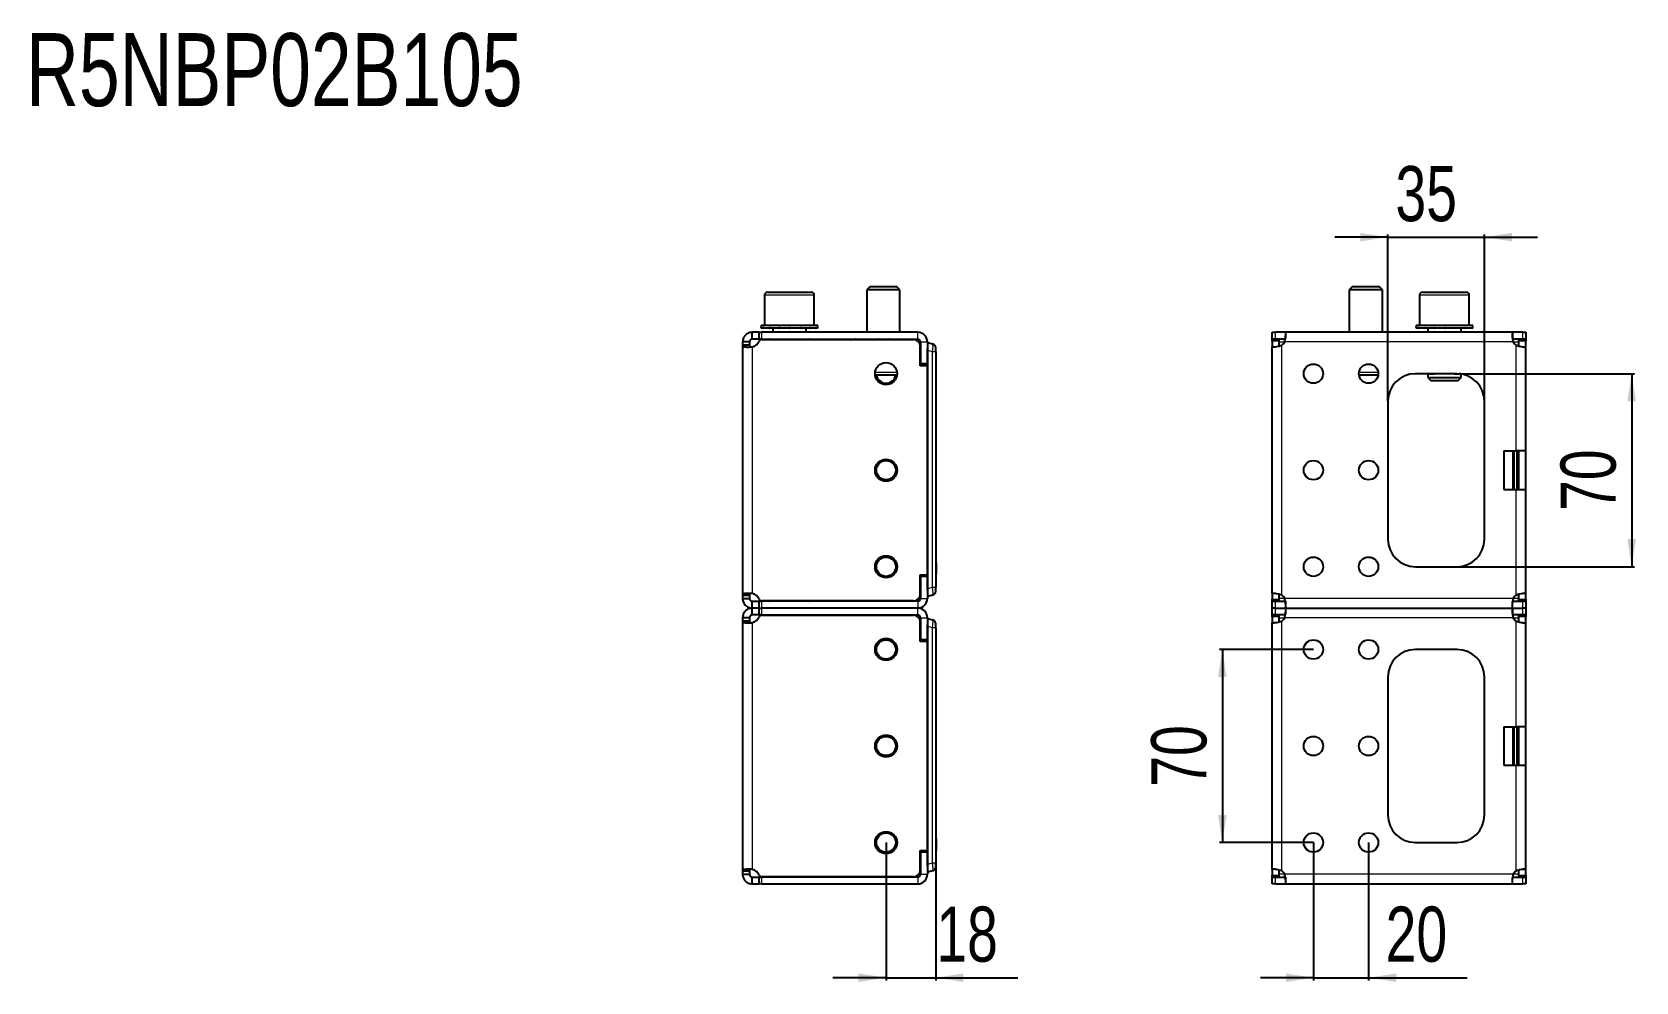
# Model space of a CAD drawing. Header units: millimetres. Extents: x 0 to 2772, y -308 to 598.
# Drawn here: x 1323 to 1904, y 254 to 598 of the extents above; entities that cross this region are included whole.
import ezdxf

# ---------------------------------------------------------------- set-up
doc = ezdxf.new("R2010")
doc.units = ezdxf.units.MM
doc.layers.add('FORMAT', color=7, linetype='Continuous')
doc.styles.add('SLDTEXTSTYLE0', font='TXT', dxfattribs={"width": 0.75})
doc.dimstyles.new('SLDDIMSTYLE0', dxfattribs={"dimtxt": 20, "dimasz": 10, "dimexe": 0, "dimexo": 0.0625, "dimgap": 5, "dimtad": 2, "dimdec": 1, "dimrnd": 1e-09, "dimzin": 12, "dimdsep": 46, "dimtxsty": 'SLDTEXTSTYLE0', "dimsah": 1, "dimcen": 0.09, "dimadec": 0, "dimazin": 3, "dimtfac": 1, "dimtofl": 0, "dimtmove": 0, "dimatfit": 3, "dimfxl": 0, "dimfrac": 2, "dimtolj": 1, "dimtzin": 12, "dimarcsym": 0})
doc.dimstyles.new('SLDDIMSTYLE1', dxfattribs={"dimtxt": 20, "dimasz": 10, "dimexe": 0, "dimexo": 0.0625, "dimgap": 5, "dimtad": 2, "dimdec": 1, "dimrnd": 1e-09, "dimzin": 12, "dimdsep": 46, "dimtxsty": 'SLDTEXTSTYLE0', "dimsah": 1, "dimcen": 0.09, "dimadec": 0, "dimazin": 3, "dimtfac": 1, "dimtmove": 0, "dimatfit": 0, "dimfxl": 0, "dimfrac": 2, "dimtolj": 1, "dimtzin": 12, "dimarcsym": 0})

# ---------------------------------------------------------------- blocks, each defined once
blk = doc.blocks.new('_D_4')
at = {"layer": 'FORMAT'}
for p, q in [((1632.04, 304.38), (1632.04, 254.38)), ((1650.04, 299.63), (1650.04, 254.38)), ((1632.04, 255.38), (1612.81, 255.38)), ((1632.04, 255.38), (1650.04, 255.38)), ((1650.04, 255.38), (1679.82, 255.38))]:
    blk.add_line(p, q, dxfattribs=at)
for points in [[(1632.04, 255.38), (1622.04, 256.92), (1622.04, 253.85)], [(1650.04, 255.38), (1660.04, 253.85), (1660.04, 256.92)]]:
    blk.add_solid(points, dxfattribs=at)
at = {"layer": 'FORMAT', "insert": (1650.27, 281.17), "char_height": 20, "attachment_point": 1, "style": 'SLDTEXTSTYLE0'}
blk.add_mtext('18', dxfattribs=at)
blk = doc.blocks.new('_D_7')
at = {"layer": 'FORMAT'}
for p, q in [((1838.96, 474.39), (1903.3, 474.39)), ((1902.3, 474.39), (1902.3, 404.39)), ((1838.96, 404.39), (1903.3, 404.39))]:
    blk.add_line(p, q, dxfattribs=at)
for points in [[(1902.3, 474.39), (1900.77, 464.39), (1903.84, 464.39)], [(1902.3, 404.39), (1903.84, 414.39), (1900.77, 414.39)]]:
    blk.add_solid(points, dxfattribs=at)
at = {"layer": 'FORMAT', "insert": (1876.52, 424.61), "char_height": 20, "attachment_point": 1, "rotation": 90, "style": 'SLDTEXTSTYLE0'}
blk.add_mtext('70', dxfattribs=at)
blk = doc.blocks.new('_D_8')
at = {"layer": 'FORMAT'}
for p, q in [((1813.95, 523.89), (1794.72, 523.89)), ((1813.95, 464.4), (1813.95, 524.89)), ((1813.95, 523.89), (1848.95, 523.89)), ((1848.95, 464.4), (1848.95, 524.89)), ((1848.95, 523.89), (1868.18, 523.89))]:
    blk.add_line(p, q, dxfattribs=at)
for points in [[(1813.95, 523.89), (1803.95, 525.43), (1803.95, 522.35)], [(1848.95, 523.89), (1858.95, 522.35), (1858.95, 525.43)]]:
    blk.add_solid(points, dxfattribs=at)
at = {"layer": 'FORMAT', "insert": (1816.67, 549.67), "char_height": 20, "attachment_point": 1, "style": 'SLDTEXTSTYLE0'}
blk.add_mtext('35', dxfattribs=at)
blk = doc.blocks.new('_D_9')
at = {"layer": 'FORMAT'}
for p, q in [((1786.95, 304.38), (1786.95, 254.38)), ((1806.95, 304.38), (1806.95, 254.38)), ((1786.95, 255.38), (1767.72, 255.38)), ((1786.95, 255.38), (1806.95, 255.38)), ((1806.95, 255.38), (1842.67, 255.38))]:
    blk.add_line(p, q, dxfattribs=at)
for points in [[(1786.95, 255.38), (1776.95, 256.92), (1776.95, 253.85)], [(1806.95, 255.38), (1816.95, 253.85), (1816.95, 256.92)]]:
    blk.add_solid(points, dxfattribs=at)
at = {"layer": 'FORMAT', "insert": (1813.11, 281.17), "char_height": 20, "attachment_point": 1, "style": 'SLDTEXTSTYLE0'}
blk.add_mtext('20', dxfattribs=at)
blk = doc.blocks.new('_D_10')
at = {"layer": 'FORMAT'}
for p, q in [((1786.94, 374.39), (1752.94, 374.39)), ((1753.94, 374.39), (1753.94, 304.39)), ((1786.94, 304.39), (1752.94, 304.39))]:
    blk.add_line(p, q, dxfattribs=at)
for points in [[(1753.94, 374.39), (1752.4, 364.39), (1755.48, 364.39)], [(1753.94, 304.39), (1755.48, 314.39), (1752.4, 314.39)]]:
    blk.add_solid(points, dxfattribs=at)
at = {"layer": 'FORMAT', "insert": (1728.16, 324.61), "char_height": 20, "attachment_point": 1, "rotation": 90, "style": 'SLDTEXTSTYLE0'}
blk.add_mtext('70', dxfattribs=at)

msp = doc.modelspace()

# ---------------------------------------------------------------- linework, layer by layer
at = {"color": 7, "linetype": 'Continuous', "lineweight": 25}
for p, q in [((1626.12, 505.89), (1625.04, 504.82)), ((1635.97, 505.89), (1626.12, 505.89)), ((1637.04, 504.82), (1635.97, 505.89)), ((1801.02, 505.89), (1799.95, 504.82)), ((1810.87, 505.89), (1801.02, 505.89)), ((1811.95, 504.82), (1810.87, 505.89)), ((1588.04, 502.89), (1588.04, 491.89)), ((1589.04, 503.89), (1605.04, 503.89)), ((1606.04, 491.89), (1606.04, 502.89)), ((1625.04, 504.82), (1625.04, 489.39)), ((1637.04, 504.82), (1625.04, 504.82)), ((1637.04, 489.39), (1637.04, 504.82)), ((1799.95, 504.82), (1799.95, 489.39)), ((1811.95, 504.82), (1799.95, 504.82)), ((1811.95, 489.39), (1811.95, 504.82)), ((1825.45, 502.89), (1825.45, 491.89)), ((1826.45, 503.89), (1834.26, 503.89)), ((1834.26, 503.89), (1842.45, 503.89)), ((1843.45, 491.89), (1843.45, 502.89)), ((1583.54, 486.89), (1583.54, 489.39)), ((1585.94, 489.39), (1583.54, 489.39)), ((1585.94, 489.39), (1585.94, 486.89)), ((1585.94, 489.39), (1586.94, 489.39)), ((1586.79, 491.89), (1586.79, 490.89)), ((1586.79, 491.89), (1586.8, 491.89)), ((1586.79, 490.89), (1586.8, 490.89)), ((1586.8, 491.89), (1586.8, 491.64)), ((1587.59, 491.89), (1586.8, 491.89)), ((1586.8, 490.89), (1586.8, 491.14)), ((1587.59, 490.89), (1586.8, 490.89)), ((1643.54, 489.39), (1586.94, 489.39)), ((1587.59, 491.89), (1587.69, 491.89)), ((1587.59, 490.89), (1587.69, 490.89)), ((1587.69, 491.89), (1587.69, 491.64)), ((1589.83, 491.89), (1587.69, 491.89)), ((1587.69, 490.89), (1587.69, 491.14)), ((1589.83, 490.89), (1587.69, 490.89)), ((1589.83, 491.89), (1590.01, 491.89)), ((1589.83, 490.89), (1590.01, 490.89)), ((1590.01, 491.89), (1590.01, 491.64)), ((1593.17, 491.89), (1590.01, 491.89)), ((1590.01, 490.89), (1590.01, 491.14)), ((1593.17, 490.89), (1590.01, 490.89)), ((1591.04, 490.89), (1591.04, 489.39)), ((1593.17, 491.89), (1593.4, 491.89)), ((1593.17, 490.89), (1593.4, 490.89)), ((1593.4, 491.89), (1593.4, 491.64)), ((1597.1, 491.89), (1593.4, 491.89)), ((1593.4, 490.89), (1593.4, 491.14)), ((1597.1, 490.89), (1593.4, 490.89)), ((1597.1, 491.89), (1597.18, 491.89)), ((1597.1, 490.89), (1597.27, 490.89)), ((1597.27, 490.89), (1597.35, 490.89)), ((1597.31, 491.89), (1597.35, 491.89)), ((1597.35, 491.89), (1597.35, 491.64)), ((1601.01, 491.89), (1597.35, 491.89)), ((1597.35, 490.89), (1597.35, 491.14)), ((1601.01, 490.89), (1597.35, 490.89)), ((1601.01, 491.89), (1601.24, 491.89)), ((1601.01, 490.89), (1601.24, 490.89)), ((1601.24, 491.89), (1601.24, 491.64)), ((1604.33, 491.89), (1601.24, 491.89)), ((1601.24, 490.89), (1601.24, 491.14)), ((1604.33, 490.89), (1601.24, 490.89)), ((1603.04, 489.39), (1603.04, 490.89)), ((1604.33, 491.89), (1604.5, 491.89)), ((1604.33, 490.89), (1604.5, 490.89)), ((1604.5, 491.89), (1604.5, 491.64)), ((1606.53, 491.89), (1604.5, 491.89)), ((1604.5, 490.89), (1604.5, 491.14)), ((1606.53, 490.89), (1604.5, 490.89)), ((1606.53, 491.89), (1606.63, 491.89)), ((1606.53, 490.89), (1606.63, 490.89)), ((1606.63, 491.89), (1606.63, 491.64)), ((1607.29, 491.89), (1606.63, 491.89)), ((1606.63, 490.89), (1606.63, 491.14)), ((1607.29, 490.89), (1606.63, 490.89)), ((1607.29, 490.89), (1607.29, 491.89)), ((1771.95, 486.89), (1771.95, 489.39)), ((1771.95, 489.39), (1773.06, 489.39)), ((1776.78, 489.39), (1773.06, 489.39)), ((1859.12, 489.39), (1776.78, 489.39)), ((1776.78, 489.39), (1776.78, 487.18)), ((1824.2, 491.89), (1824.2, 490.89)), ((1824.2, 491.89), (1824.21, 491.89)), ((1824.2, 490.89), (1824.21, 490.89)), ((1824.21, 491.89), (1824.21, 491.64)), ((1825.04, 491.89), (1824.21, 491.89)), ((1824.21, 490.89), (1824.21, 491.14)), ((1825.04, 490.89), (1824.21, 490.89)), ((1825.04, 491.89), (1825.14, 491.89)), ((1825.04, 490.89), (1825.14, 490.89)), ((1825.14, 491.89), (1825.14, 491.64)), ((1827.3, 491.89), (1825.14, 491.89)), ((1825.14, 490.89), (1825.14, 491.14)), ((1827.3, 490.89), (1825.14, 490.89)), ((1827.3, 491.89), (1827.49, 491.89)), ((1827.3, 490.89), (1827.49, 490.89)), ((1827.49, 491.89), (1827.49, 491.64)), ((1830.66, 491.89), (1827.49, 491.89)), ((1827.49, 490.89), (1827.49, 491.14)), ((1830.66, 490.89), (1827.49, 490.89)), ((1828.45, 490.89), (1828.45, 489.39)), ((1830.66, 491.89), (1830.89, 491.89)), ((1830.66, 490.89), (1830.89, 490.89)), ((1830.89, 491.89), (1830.89, 491.64)), ((1834.59, 491.89), (1830.89, 491.89)), ((1830.89, 490.89), (1830.89, 491.14)), ((1834.59, 490.89), (1830.89, 490.89)), ((1834.59, 491.89), (1834.67, 491.89)), ((1834.59, 490.89), (1834.75, 490.89)), ((1834.75, 490.89), (1834.84, 490.89)), ((1834.8, 491.89), (1834.84, 491.89)), ((1834.84, 491.89), (1834.84, 491.64)), ((1838.51, 491.89), (1834.84, 491.89)), ((1834.84, 490.89), (1834.84, 491.14)), ((1838.51, 490.89), (1834.84, 490.89)), ((1838.51, 491.89), (1838.73, 491.89)), ((1838.51, 490.89), (1838.73, 490.89)), ((1838.73, 491.89), (1838.73, 491.64)), ((1841.8, 491.89), (1838.73, 491.89)), ((1838.73, 490.89), (1838.73, 491.14)), ((1841.8, 490.89), (1838.73, 490.89)), ((1840.45, 489.39), (1840.45, 490.89)), ((1841.8, 491.89), (1841.97, 491.89)), ((1841.8, 490.89), (1841.97, 490.89)), ((1841.97, 491.89), (1841.97, 491.64)), ((1843.97, 491.89), (1841.97, 491.89)), ((1841.97, 490.89), (1841.97, 491.14)), ((1843.97, 490.89), (1841.97, 490.89)), ((1843.97, 491.89), (1844.06, 491.89)), ((1843.97, 490.89), (1844.06, 490.89)), ((1844.06, 491.89), (1844.06, 491.64)), ((1844.7, 491.89), (1844.06, 491.89)), ((1844.06, 490.89), (1844.06, 491.14)), ((1844.7, 490.89), (1844.06, 490.89)), ((1844.7, 490.89), (1844.7, 491.89)), ((1859.12, 489.39), (1859.12, 486.89)), ((1862.84, 489.39), (1859.12, 489.39)), ((1862.84, 489.39), (1863.95, 489.39)), ((1863.95, 489.39), (1863.95, 486.89)), ((1582.54, 485.89), (1580.04, 485.89)), ((1580.04, 485.89), (1580.04, 484.67)), ((1580.04, 484.67), (1580.04, 394.11)), ((1582.54, 484.67), (1580.04, 484.67)), ((1582.54, 485.89), (1582.54, 484.67)), ((1585.95, 486.89), (1583.54, 486.89)), ((1586.94, 486.89), (1585.94, 486.89)), ((1586.94, 486.89), (1643.54, 486.89)), ((1586.97, 486.79), (1641.94, 486.79)), ((1620.79, 486.89), (1620.79, 486.79)), ((1621.09, 486.89), (1621.09, 486.79)), ((1622.77, 486.89), (1622.77, 486.79)), ((1625.72, 486.89), (1625.72, 486.79)), ((1629.48, 486.89), (1629.48, 486.79)), ((1633.47, 486.89), (1633.47, 486.79)), ((1637.1, 486.89), (1637.1, 486.79)), ((1639.8, 486.89), (1639.8, 486.79)), ((1641.17, 486.89), (1641.17, 486.79)), ((1641.29, 486.79), (1641.29, 486.89)), ((1644.44, 477.29), (1644.44, 484.29)), ((1644.54, 485.89), (1644.54, 477.94)), ((1647.04, 485.89), (1647.04, 477.94)), ((1647.04, 485.64), (1647.24, 485.64)), ((1647.04, 395.92), (1647.04, 483.37)), ((1647.24, 485.64), (1648.93, 485.19)), ((1647.24, 396.54), (1647.24, 482.74)), ((1650.04, 482.29), (1650.04, 483.74)), ((1773.06, 486.89), (1771.95, 486.89)), ((1771.95, 486.89), (1771.95, 486.79)), ((1771.95, 486.79), (1774.45, 486.79)), ((1771.95, 486.18), (1771.95, 486.79)), ((1771.95, 486.18), (1771.95, 484.12)), ((1771.95, 394.67), (1771.95, 484.12)), ((1771.95, 484.12), (1773.04, 484.12)), ((1776.78, 486.89), (1773.06, 486.89)), ((1774.45, 486.79), (1774.45, 486.18)), ((1774.45, 486.18), (1774.45, 484.36)), ((1862.84, 486.89), (1859.12, 486.89)), ((1861.45, 486.79), (1863.95, 486.79)), ((1861.45, 486.18), (1861.45, 486.79)), ((1861.45, 484.34), (1861.45, 486.18)), ((1863.95, 486.89), (1862.84, 486.89)), ((1863.95, 486.79), (1863.95, 486.89)), ((1863.95, 486.79), (1863.95, 486.18)), ((1863.95, 484.12), (1863.95, 486.18)), ((1863.95, 446.39), (1863.95, 484.12)), ((1644.44, 478.87), (1644.54, 478.66)), ((1647.04, 477.29), (1644.44, 477.29)), ((1647.04, 477.94), (1644.54, 477.94)), ((1647.04, 477.29), (1647.04, 401.49)), ((1650.04, 482.29), (1650.04, 407.84)), ((1636.01, 473.89), (1628.08, 473.89)), ((1810.41, 473.89), (1803.48, 473.89)), ((1838.95, 474.39), (1823.95, 474.39)), ((1825.62, 474.29), (1825.6, 474.29)), ((1825.62, 474.29), (1825.62, 474.29)), ((1825.72, 474.29), (1825.62, 474.29)), ((1825.72, 474.39), (1825.72, 474.29)), ((1828.97, 474.29), (1825.72, 474.29)), ((1828.45, 474.29), (1828.45, 472.97)), ((1828.45, 472.97), (1829.52, 471.89)), ((1828.45, 472.97), (1834.31, 472.97)), ((1828.97, 474.29), (1830.87, 474.29)), ((1829.52, 471.89), (1834.33, 471.89)), ((1831.43, 474.29), (1830.87, 474.29)), ((1837.47, 474.29), (1831.43, 474.29)), ((1834.31, 472.97), (1840.45, 472.97)), ((1834.33, 471.89), (1839.37, 471.89)), ((1838.02, 474.29), (1837.47, 474.29)), ((1838.02, 474.29), (1839.92, 474.29)), ((1839.37, 471.89), (1840.45, 472.97)), ((1840.36, 474.29), (1839.92, 474.29)), ((1840.45, 472.97), (1840.45, 474.28)), ((1813.95, 464.39), (1813.95, 414.39)), ((1848.95, 414.39), (1848.95, 464.39)), ((1855.95, 446.39), (1860.45, 446.39)), ((1855.95, 446.39), (1855.95, 432.39)), ((1863.95, 446.39), (1860.45, 446.39)), ((1861.45, 432.39), (1861.45, 446.39)), ((1863.95, 432.39), (1863.95, 446.39)), ((1855.95, 432.39), (1860.45, 432.39)), ((1860.45, 432.39), (1863.95, 432.39)), ((1863.95, 394.67), (1863.95, 432.39)), ((1650.04, 407.84), (1650.04, 399.64)), ((1644.44, 401.49), (1647.04, 401.49)), ((1644.44, 394.49), (1644.44, 401.49)), ((1650.24, 405.9), (1650.04, 405.9)), ((1650.24, 405.86), (1650.04, 405.86)), ((1650.24, 405.84), (1650.04, 405.84)), ((1650.24, 401.64), (1650.04, 401.64)), ((1650.24, 401.59), (1650.04, 401.59)), ((1650.24, 405.4), (1650.24, 402.08)), ((1823.95, 404.39), (1838.95, 404.39)), ((1644.44, 400.41), (1644.54, 400.63)), ((1644.54, 400.84), (1644.54, 392.89)), ((1647.04, 400.84), (1644.54, 400.84)), ((1647.04, 400.84), (1647.04, 392.89)), ((1650.04, 399.64), (1650.04, 396.99)), ((1650.04, 395.54), (1650.04, 396.99)), ((1580.04, 394.11), (1582.54, 394.11)), ((1580.04, 394.11), (1580.04, 392.89)), ((1580.04, 392.89), (1582.54, 392.89)), ((1582.54, 394.11), (1582.54, 392.89)), ((1583.54, 389.39), (1583.54, 391.89)), ((1583.54, 391.89), (1585.94, 391.89)), ((1585.94, 391.89), (1585.94, 389.39)), ((1585.94, 391.89), (1586.94, 391.89)), ((1643.54, 391.89), (1586.94, 391.89)), ((1641.94, 391.99), (1586.97, 391.99)), ((1647.24, 393.64), (1647.04, 393.64)), ((1648.93, 394.09), (1647.24, 393.64)), ((1771.95, 394.67), (1771.95, 392.6)), ((1771.95, 391.99), (1771.95, 392.6)), ((1774.45, 391.99), (1771.95, 391.99)), ((1771.95, 391.99), (1771.95, 391.89)), ((1771.95, 389.39), (1771.95, 391.89)), ((1771.95, 391.89), (1773.06, 391.89)), ((1773.06, 391.89), (1776.78, 391.89)), ((1774.45, 394.44), (1774.45, 392.6)), ((1774.45, 392.6), (1774.45, 391.99)), ((1776.78, 391.89), (1776.78, 389.39)), ((1859.12, 391.89), (1862.84, 391.89)), ((1859.12, 389.39), (1859.12, 391.61)), ((1861.45, 392.6), (1861.45, 394.42)), ((1861.45, 391.99), (1861.45, 392.6)), ((1863.95, 391.99), (1861.45, 391.99)), ((1862.84, 391.89), (1863.95, 391.89)), ((1863.95, 394.67), (1862.86, 394.67)), ((1863.95, 392.6), (1863.95, 394.67)), ((1863.95, 392.6), (1863.95, 391.99)), ((1863.95, 391.89), (1863.95, 391.99)), ((1863.95, 391.89), (1863.95, 389.39)), ((1582.54, 385.89), (1580.04, 385.89)), ((1580.04, 385.89), (1580.04, 384.67)), ((1580.04, 384.67), (1580.04, 294.11)), ((1582.54, 384.67), (1580.04, 384.67)), ((1582.54, 385.89), (1582.54, 384.67)), ((1583.54, 386.89), (1583.54, 389.39)), ((1585.95, 389.39), (1583.54, 389.39)), ((1585.95, 386.89), (1583.54, 386.89)), ((1585.94, 389.39), (1585.94, 386.89)), ((1585.94, 389.39), (1586.94, 389.39)), ((1586.94, 386.89), (1585.94, 386.89)), ((1643.54, 389.39), (1586.94, 389.39)), ((1586.94, 386.89), (1643.54, 386.89)), ((1586.97, 386.79), (1641.94, 386.79)), ((1644.44, 377.29), (1644.44, 384.29)), ((1644.54, 385.89), (1644.54, 377.94)), ((1647.04, 385.89), (1647.04, 377.94)), ((1647.04, 385.64), (1647.24, 385.64)), ((1647.24, 385.64), (1648.93, 385.19)), ((1650.04, 382.29), (1650.04, 383.74)), ((1773.06, 389.39), (1771.95, 389.39)), ((1771.95, 386.89), (1771.95, 389.39)), ((1773.06, 386.89), (1771.95, 386.89)), ((1771.95, 386.89), (1771.95, 386.79)), ((1771.95, 386.79), (1774.45, 386.79)), ((1771.95, 386.18), (1771.95, 386.79)), ((1771.95, 386.18), (1771.95, 384.12)), ((1771.95, 294.67), (1771.95, 384.12)), ((1771.95, 384.12), (1773.04, 384.12)), ((1773.06, 389.39), (1776.78, 389.39)), ((1776.78, 386.89), (1773.06, 386.89)), ((1774.45, 386.79), (1774.45, 386.18)), ((1774.45, 386.18), (1774.45, 384.36)), ((1776.78, 389.39), (1859.12, 389.39)), ((1776.78, 389.39), (1776.78, 387.18)), ((1859.12, 389.39), (1862.84, 389.39)), ((1859.12, 389.39), (1859.12, 386.89)), ((1862.84, 386.89), (1859.12, 386.89)), ((1861.45, 386.79), (1863.95, 386.79)), ((1861.45, 386.18), (1861.45, 386.79)), ((1861.45, 384.34), (1861.45, 386.18)), ((1863.95, 389.39), (1862.84, 389.39)), ((1863.95, 386.89), (1862.84, 386.89)), ((1863.95, 389.39), (1863.95, 386.89)), ((1863.95, 386.79), (1863.95, 386.89)), ((1863.95, 386.79), (1863.95, 386.18)), ((1863.95, 384.12), (1863.95, 386.18)), ((1863.95, 346.39), (1863.95, 384.12)), ((1644.44, 378.87), (1644.54, 378.66)), ((1647.04, 377.94), (1644.54, 377.94)), ((1647.04, 295.92), (1647.04, 383.37)), ((1647.24, 296.54), (1647.24, 382.74)), ((1650.04, 382.29), (1650.04, 307.84)), ((1647.04, 377.29), (1644.44, 377.29)), ((1647.04, 377.29), (1647.04, 301.49)), ((1838.95, 374.39), (1823.95, 374.39)), ((1813.95, 364.39), (1813.95, 314.39)), ((1848.95, 314.39), (1848.95, 364.39)), ((1855.95, 346.39), (1860.45, 346.39)), ((1855.95, 346.39), (1855.95, 332.39)), ((1863.95, 346.39), (1860.45, 346.39)), ((1861.45, 332.39), (1861.45, 346.39)), ((1863.95, 332.39), (1863.95, 346.39)), ((1855.95, 332.39), (1860.45, 332.39)), ((1860.45, 332.39), (1863.95, 332.39)), ((1863.95, 294.67), (1863.95, 332.39)), ((1650.04, 307.84), (1650.04, 299.64)), ((1650.24, 305.9), (1650.04, 305.9)), ((1650.24, 305.86), (1650.04, 305.86)), ((1650.24, 305.84), (1650.04, 305.84)), ((1650.24, 305.4), (1650.24, 302.08)), ((1823.95, 304.39), (1838.95, 304.39)), ((1644.44, 301.49), (1647.04, 301.49)), ((1644.44, 294.49), (1644.44, 301.49)), ((1644.44, 300.41), (1644.54, 300.63)), ((1644.54, 300.84), (1644.54, 292.89)), ((1647.04, 300.84), (1644.54, 300.84)), ((1647.04, 300.84), (1647.04, 292.89)), ((1650.24, 301.64), (1650.04, 301.64)), ((1650.24, 301.59), (1650.04, 301.59)), ((1650.04, 299.64), (1650.04, 296.99)), ((1650.04, 295.54), (1650.04, 296.99)), ((1580.04, 294.11), (1582.54, 294.11)), ((1580.04, 294.11), (1580.04, 292.89)), ((1580.04, 292.89), (1582.54, 292.89)), ((1582.54, 294.11), (1582.54, 292.89)), ((1583.54, 289.39), (1583.54, 291.89)), ((1583.54, 291.89), (1585.95, 291.89)), ((1585.94, 291.89), (1585.94, 289.39)), ((1585.94, 291.89), (1586.94, 291.89)), ((1643.54, 291.89), (1586.94, 291.89)), ((1641.94, 291.99), (1586.97, 291.99)), ((1647.24, 293.64), (1647.04, 293.64)), ((1648.93, 294.09), (1647.24, 293.64)), ((1771.95, 294.67), (1771.95, 292.6)), ((1771.95, 291.99), (1771.95, 292.6)), ((1774.45, 291.99), (1771.95, 291.99)), ((1771.95, 291.99), (1771.95, 291.89)), ((1771.95, 289.39), (1771.95, 291.89)), ((1771.95, 291.89), (1773.06, 291.89)), ((1773.06, 291.89), (1776.78, 291.89)), ((1774.45, 294.44), (1774.45, 292.6)), ((1774.45, 292.6), (1774.45, 291.99)), ((1776.78, 291.89), (1776.78, 289.39)), ((1859.12, 291.89), (1862.84, 291.89)), ((1859.12, 289.39), (1859.12, 291.61)), ((1861.45, 292.6), (1861.45, 294.42)), ((1861.45, 291.99), (1861.45, 292.6)), ((1863.95, 291.99), (1861.45, 291.99)), ((1862.84, 291.89), (1863.95, 291.89)), ((1863.95, 294.67), (1862.86, 294.67)), ((1863.95, 292.6), (1863.95, 294.67)), ((1863.95, 292.6), (1863.95, 291.99)), ((1863.95, 291.89), (1863.95, 291.99)), ((1863.95, 291.89), (1863.95, 289.39)), ((1583.54, 289.39), (1585.95, 289.39)), ((1586.94, 289.39), (1585.94, 289.39)), ((1586.94, 289.39), (1643.54, 289.39)), ((1773.06, 289.39), (1771.95, 289.39)), ((1773.06, 289.39), (1776.78, 289.39)), ((1776.78, 289.39), (1859.12, 289.39)), ((1859.12, 289.39), (1862.84, 289.39)), ((1863.95, 289.39), (1862.84, 289.39))]:
    msp.add_line(p, q, dxfattribs=at)
at = {"color": 8, "linetype": 'Continuous', "lineweight": 18}
for p, q in [((1606.04, 502.89), (1588.04, 502.89)), ((1834.24, 502.89), (1825.45, 502.89)), ((1843.45, 502.89), (1834.24, 502.89)), ((1586.94, 489.39), (1586.94, 486.89)), ((1643.54, 486.89), (1643.54, 489.39)), ((1773.06, 489.39), (1773.06, 486.89)), ((1862.84, 486.89), (1862.84, 489.39)), ((1583.54, 484.12), (1583.54, 394.67)), ((1644.54, 485.89), (1647.04, 485.89)), ((1648.93, 482.29), (1647.24, 482.74)), ((1774.45, 486.18), (1771.95, 486.18)), ((1774.45, 485.89), (1776.54, 485.89)), ((1775.45, 394.11), (1775.45, 484.67)), ((1859.36, 485.89), (1776.54, 485.89)), ((1859.36, 485.89), (1861.45, 485.89)), ((1860.45, 446.39), (1860.45, 484.67)), ((1863.95, 486.18), (1861.45, 486.18)), ((1646.85, 477.29), (1646.85, 477.94)), ((1648.93, 396.99), (1648.93, 482.29)), ((1650.04, 482.29), (1648.93, 482.29)), ((1628.08, 474.89), (1636.01, 474.89)), ((1803.48, 474.89), (1810.41, 474.89)), ((1830.87, 474.39), (1830.87, 474.29)), ((1831.43, 474.39), (1831.43, 474.29)), ((1837.47, 474.39), (1837.47, 474.29)), ((1838.02, 474.39), (1838.02, 474.29)), ((1859.25, 432.39), (1859.25, 446.39)), ((1859.45, 446.39), (1859.45, 432.39)), ((1859.56, 432.39), (1859.56, 446.39)), ((1859.76, 446.39), (1859.76, 432.39)), ((1860.64, 432.39), (1860.64, 446.39)), ((1860.84, 446.39), (1860.84, 432.39)), ((1860.95, 432.39), (1860.95, 446.39)), ((1861.15, 446.39), (1861.15, 432.39)), ((1860.45, 394.11), (1860.45, 432.39)), ((1646.85, 400.84), (1646.85, 401.49)), ((1650.24, 405.4), (1650.04, 405.4)), ((1650.24, 402.08), (1650.04, 402.08)), ((1647.24, 396.54), (1648.93, 396.99)), ((1648.93, 396.99), (1650.04, 396.99)), ((1586.94, 391.89), (1586.94, 389.39)), ((1643.54, 391.89), (1643.54, 389.39)), ((1644.54, 392.89), (1647.04, 392.89)), ((1771.95, 392.6), (1774.45, 392.6)), ((1773.06, 391.89), (1773.06, 389.39)), ((1776.54, 392.89), (1774.45, 392.89)), ((1859.36, 392.89), (1776.54, 392.89)), ((1861.45, 392.89), (1859.36, 392.89)), ((1861.45, 392.6), (1863.95, 392.6)), ((1862.84, 389.39), (1862.84, 391.89)), ((1583.54, 384.12), (1583.54, 294.67)), ((1586.94, 389.39), (1586.94, 386.89)), ((1643.54, 386.89), (1643.54, 389.39)), ((1644.54, 385.89), (1647.04, 385.89)), ((1774.45, 386.18), (1771.95, 386.18)), ((1773.06, 389.39), (1773.06, 386.89)), ((1774.45, 385.89), (1776.54, 385.89)), ((1775.45, 294.11), (1775.45, 384.67)), ((1859.36, 385.89), (1776.54, 385.89)), ((1859.36, 385.89), (1861.45, 385.89)), ((1860.45, 346.39), (1860.45, 384.67)), ((1863.95, 386.18), (1861.45, 386.18)), ((1862.84, 386.89), (1862.84, 389.39)), ((1646.85, 377.29), (1646.85, 377.94)), ((1648.93, 382.29), (1647.24, 382.74)), ((1648.93, 296.99), (1648.93, 382.29)), ((1650.04, 382.29), (1648.93, 382.29)), ((1859.25, 332.39), (1859.25, 346.39)), ((1859.45, 346.39), (1859.45, 332.39)), ((1859.56, 332.39), (1859.56, 346.39)), ((1859.76, 346.39), (1859.76, 332.39)), ((1860.64, 332.39), (1860.64, 346.39)), ((1860.84, 346.39), (1860.84, 332.39)), ((1860.95, 332.39), (1860.95, 346.39)), ((1861.15, 346.39), (1861.15, 332.39)), ((1860.45, 294.11), (1860.45, 332.39)), ((1650.24, 305.4), (1650.04, 305.4)), ((1646.85, 300.84), (1646.85, 301.49)), ((1647.24, 296.54), (1648.93, 296.99)), ((1648.93, 296.99), (1650.04, 296.99)), ((1650.24, 302.08), (1650.04, 302.08)), ((1586.94, 291.89), (1586.94, 289.39)), ((1643.54, 291.89), (1643.54, 289.39)), ((1644.54, 292.89), (1647.04, 292.89)), ((1771.95, 292.6), (1774.45, 292.6)), ((1773.06, 291.89), (1773.06, 289.39)), ((1776.54, 292.89), (1774.45, 292.89)), ((1859.36, 292.89), (1776.54, 292.89)), ((1861.45, 292.89), (1859.36, 292.89)), ((1861.45, 292.6), (1863.95, 292.6)), ((1862.84, 289.39), (1862.84, 291.89))]:
    msp.add_line(p, q, dxfattribs=at)
at = {"color": 7, "linetype": 'Continuous', "lineweight": 25}
for centre, radius in [((1632.04, 474.39), 4), ((1786.95, 474.39), 3.5), ((1806.95, 474.39), 3.5), ((1632.04, 439.39), 4), ((1632.04, 439.39), 3.5), ((1786.95, 439.39), 3.5), ((1806.95, 439.39), 3.5), ((1632.04, 404.39), 4), ((1632.04, 404.39), 3.5), ((1786.95, 404.39), 3.5), ((1806.95, 404.39), 3.5), ((1632.04, 374.39), 4), ((1632.04, 374.39), 3.5), ((1786.95, 374.39), 3.5), ((1806.95, 374.39), 3.5), ((1632.04, 339.39), 4), ((1632.04, 339.39), 3.5), ((1786.95, 339.39), 3.5), ((1806.95, 339.39), 3.5), ((1632.04, 304.39), 4), ((1632.04, 304.39), 3.5), ((1786.95, 304.39), 3.5), ((1806.95, 304.39), 3.5)]:
    msp.add_circle(centre, radius, dxfattribs=at)
for centre, radius, start, end in [((1589.04, 502.89), 1, 90, 180), ((1605.04, 502.89), 1, 0, 90), ((1826.45, 502.89), 1, 90, 180), ((1842.45, 502.89), 1, 0, 90), ((1643.54, 485.89), 3.5, 360, 90), ((1582.82, 487.54), 3.5, 281.89481, 337.11462), ((1586.97, 485.79), 1, 90, 157.11462), ((1589.69, 486.54), 0.35, 45.58469, 90), ((1604.39, 486.54), 0.35, 90, 134.41531), ((1641.94, 484.29), 2.5, 360, 90), ((1643.54, 485.89), 1, 360, 90), ((1648.54, 483.74), 1.5, 0, 75), ((1773.45, 487.54), 3.5, 304.8499, 331.87293), ((1862.45, 487.54), 3.5, 208.12707, 235.1501), ((1632.04, 474.39), 3.5, 188.21321, 351.78679), ((1823.95, 464.39), 10, 90, 180), ((1838.95, 464.39), 10, 360, 90), ((1823.95, 414.39), 10, 180, 270), ((1838.95, 414.39), 10, 270, 0), ((1648.54, 395.54), 1.5, 285, 0), ((1582.82, 391.24), 3.5, 22.88538, 78.10519), ((1586.97, 392.99), 1, 202.88538, 270), ((1589.69, 392.24), 0.35, 270, 314.41531), ((1604.39, 392.24), 0.35, 225.58469, 270), ((1641.94, 394.49), 2.5, 270, 0), ((1643.54, 392.89), 3.5, 270, 0), ((1643.54, 392.89), 1, 270, 0), ((1773.45, 391.24), 3.5, 28.12707, 55.1501), ((1862.45, 391.24), 3.5, 124.8499, 151.87293), ((1582.82, 387.54), 3.5, 281.89481, 337.11462), ((1586.97, 385.79), 1, 90, 157.11462), ((1589.69, 386.54), 0.35, 45.58469, 90), ((1604.39, 386.54), 0.35, 90, 134.41531), ((1641.94, 384.29), 2.5, 360, 90), ((1643.54, 385.89), 3.5, 360, 90), ((1643.54, 385.89), 1, 360, 90), ((1648.54, 383.74), 1.5, 0, 75), ((1773.45, 387.54), 3.5, 304.8499, 331.87293), ((1862.45, 387.54), 3.5, 208.12707, 235.1501), ((1823.95, 364.39), 10, 90, 180), ((1838.95, 364.39), 10, 0, 90), ((1823.95, 314.39), 10, 180, 270), ((1838.95, 314.39), 10, 270, 0), ((1582.82, 291.24), 3.5, 22.88538, 78.10519), ((1586.97, 292.99), 1, 202.88538, 270), ((1589.69, 292.24), 0.35, 270, 314.41531), ((1604.39, 292.24), 0.35, 225.58469, 270), ((1641.94, 294.49), 2.5, 270, 0), ((1643.54, 292.89), 3.5, 270, 0), ((1643.54, 292.89), 1, 270, 0), ((1648.54, 295.54), 1.5, 285, 0), ((1773.45, 291.24), 3.5, 28.12707, 55.1501), ((1862.45, 291.24), 3.5, 124.8499, 151.87293)]:
    msp.add_arc(centre, radius, start, end, dxfattribs=at)
for centre, major_axis, start_param, end_param in [((1635.65, 485.64), (11.57, -3.1), 0.067037, 0.253072), ((1635.65, 393.64), (11.57, 3.1), 6.030113, 6.216148), ((1635.65, 385.64), (11.57, -3.1), 0.067037, 0.253072), ((1635.65, 293.64), (11.57, 3.1), 6.030113, 6.216148)]:
    msp.add_ellipse(centre, major_axis=major_axis, ratio=0.250563, start_param=start_param, end_param=end_param, dxfattribs=at)
at = {"color": 8, "linetype": 'Continuous', "lineweight": 18}
for centre, major_axis, start_param, end_param in [((1648.54, 482.19), (0.38, 3), 4.762686, 6.266445), ((1648.54, 397.1), (-0.38, 3), 3.158333, 4.662092), ((1648.54, 382.19), (0.38, 3), 4.762686, 6.266445), ((1648.54, 297.1), (-0.38, 3), 3.158333, 4.662092)]:
    msp.add_ellipse(centre, major_axis=major_axis, ratio=0.123038, start_param=start_param, end_param=end_param, dxfattribs=at)
at = {"color": 7, "linetype": 'Continuous', "lineweight": 25}
for points, knots in [([(1583.54, 489.39), (1583.25, 489.37), (1582.7, 489.33), (1581.8, 488.98), (1580.91, 488.31), (1580.19, 487.2), (1580.09, 486.34), (1580.04, 485.89)], [0, 0, 0, 0, 0.16069, 0.301312, 0.521951, 0.753573, 1, 1, 1, 1]), ([(1586.8, 491.64), (1586.8, 491.68), (1586.8, 491.75), (1586.79, 491.83), (1586.79, 491.87), (1586.79, 491.89)], [0, 0, 0, 0, 0.499981, 0.749988, 1, 1, 1, 1]), ([(1586.79, 490.89), (1586.79, 490.91), (1586.79, 490.95), (1586.8, 491.04), (1586.8, 491.1), (1586.8, 491.14)], [0, 0, 0, 0, 0.25014, 0.50028, 1, 1, 1, 1]), ([(1587.69, 491.64), (1587.68, 491.68), (1587.65, 491.75), (1587.62, 491.83), (1587.6, 491.87), (1587.59, 491.89)], [0, 0, 0, 0, 0.499981, 0.749988, 1, 1, 1, 1]), ([(1587.59, 490.89), (1587.6, 490.91), (1587.62, 490.95), (1587.65, 491.04), (1587.68, 491.1), (1587.69, 491.14)], [0, 0, 0, 0, 0.25014, 0.50028, 1, 1, 1, 1]), ([(1590.01, 491.64), (1589.98, 491.68), (1589.94, 491.75), (1589.88, 491.83), (1589.85, 491.87), (1589.83, 491.89)], [0, 0, 0, 0, 0.499981, 0.749988, 1, 1, 1, 1]), ([(1589.83, 490.89), (1589.85, 490.91), (1589.88, 490.95), (1589.94, 491.04), (1589.98, 491.1), (1590.01, 491.14)], [0, 0, 0, 0, 0.25014, 0.50028, 1, 1, 1, 1]), ([(1593.4, 491.64), (1593.36, 491.68), (1593.3, 491.75), (1593.23, 491.83), (1593.19, 491.87), (1593.17, 491.89)], [0, 0, 0, 0, 0.499981, 0.749988, 1, 1, 1, 1]), ([(1593.17, 490.89), (1593.19, 490.91), (1593.23, 490.95), (1593.3, 491.04), (1593.36, 491.1), (1593.4, 491.14)], [0, 0, 0, 0, 0.25014, 0.50028, 1, 1, 1, 1]), ([(1597.35, 491.64), (1597.3, 491.68), (1597.24, 491.75), (1597.16, 491.83), (1597.12, 491.87), (1597.1, 491.89)], [0, 0, 0, 0, 0.499981, 0.749988, 1, 1, 1, 1]), ([(1597.1, 490.89), (1597.12, 490.91), (1597.16, 490.95), (1597.24, 491.04), (1597.3, 491.1), (1597.35, 491.14)], [0, 0, 0, 0, 0.25014, 0.50028, 1, 1, 1, 1]), ([(1597.35, 491.64), (1597.33, 491.71), (1597.31, 491.84), (1597.28, 491.88), (1597.27, 491.89)], [0, 0, 0, 0, 0.5617942, 1, 1, 1, 1]), ([(1597.35, 491.14), (1597.33, 491.07), (1597.31, 490.94), (1597.28, 490.91), (1597.27, 490.89)], [0, 0, 0, 0, 0.561794, 1, 1, 1, 1]), ([(1601.24, 491.64), (1601.21, 491.68), (1601.15, 491.75), (1601.07, 491.83), (1601.03, 491.87), (1601.01, 491.89)], [0, 0, 0, 0, 0.499981, 0.749988, 1, 1, 1, 1]), ([(1601.01, 490.89), (1601.03, 490.91), (1601.07, 490.95), (1601.15, 491.04), (1601.21, 491.1), (1601.24, 491.14)], [0, 0, 0, 0, 0.25014, 0.50028, 1, 1, 1, 1]), ([(1604.5, 491.64), (1604.47, 491.68), (1604.43, 491.75), (1604.37, 491.83), (1604.34, 491.87), (1604.33, 491.89)], [0, 0, 0, 0, 0.4999808, 0.7499881, 1, 1, 1, 1]), ([(1604.33, 490.89), (1604.34, 490.91), (1604.37, 490.95), (1604.43, 491.04), (1604.47, 491.1), (1604.5, 491.14)], [0, 0, 0, 0, 0.25014, 0.50028, 1, 1, 1, 1]), ([(1606.63, 491.64), (1606.61, 491.68), (1606.59, 491.75), (1606.56, 491.83), (1606.54, 491.87), (1606.53, 491.89)], [0, 0, 0, 0, 0.499981, 0.749988, 1, 1, 1, 1]), ([(1606.53, 490.89), (1606.54, 490.91), (1606.56, 490.95), (1606.59, 491.04), (1606.61, 491.1), (1606.63, 491.14)], [0, 0, 0, 0, 0.25014, 0.50028, 1, 1, 1, 1]), ([(1776.54, 485.89), (1776.59, 486.15), (1776.69, 486.64), (1776.84, 487.46), (1776.94, 488.17), (1776.95, 488.74), (1776.93, 489.1), (1776.88, 489.34), (1776.81, 489.37), (1776.78, 489.39)], [0, 0, 0, 0, 0.144067, 0.271276, 0.474907, 0.597997, 0.726338, 0.860245, 1, 1, 1, 1]), ([(1824.21, 491.64), (1824.2, 491.68), (1824.2, 491.75), (1824.2, 491.83), (1824.2, 491.87), (1824.2, 491.89)], [0, 0, 0, 0, 0.499981, 0.749988, 1, 1, 1, 1]), ([(1824.2, 490.89), (1824.2, 490.91), (1824.2, 490.95), (1824.2, 491.04), (1824.2, 491.1), (1824.21, 491.14)], [0, 0, 0, 0, 0.2501401, 0.5002802, 1, 1, 1, 1]), ([(1825.14, 491.64), (1825.12, 491.68), (1825.09, 491.75), (1825.06, 491.83), (1825.04, 491.87), (1825.04, 491.89)], [0, 0, 0, 0, 0.499981, 0.749988, 1, 1, 1, 1]), ([(1825.04, 490.89), (1825.04, 490.91), (1825.06, 490.95), (1825.09, 491.04), (1825.12, 491.1), (1825.14, 491.14)], [0, 0, 0, 0, 0.25014, 0.50028, 1, 1, 1, 1]), ([(1827.49, 491.64), (1827.46, 491.68), (1827.41, 491.75), (1827.35, 491.83), (1827.32, 491.87), (1827.3, 491.89)], [0, 0, 0, 0, 0.499981, 0.749988, 1, 1, 1, 1]), ([(1827.3, 490.89), (1827.32, 490.91), (1827.35, 490.95), (1827.41, 491.04), (1827.46, 491.1), (1827.49, 491.14)], [0, 0, 0, 0, 0.25014, 0.50028, 1, 1, 1, 1]), ([(1830.89, 491.64), (1830.86, 491.68), (1830.8, 491.75), (1830.72, 491.83), (1830.68, 491.87), (1830.66, 491.89)], [0, 0, 0, 0, 0.4999808, 0.7499881, 1, 1, 1, 1]), ([(1830.66, 490.89), (1830.68, 490.91), (1830.72, 490.95), (1830.8, 491.04), (1830.86, 491.1), (1830.89, 491.14)], [0, 0, 0, 0, 0.25014, 0.50028, 1, 1, 1, 1]), ([(1834.84, 491.64), (1834.8, 491.68), (1834.74, 491.75), (1834.66, 491.83), (1834.62, 491.87), (1834.59, 491.89)], [0, 0, 0, 0, 0.499981, 0.749988, 1, 1, 1, 1]), ([(1834.59, 490.89), (1834.62, 490.91), (1834.66, 490.95), (1834.74, 491.04), (1834.8, 491.1), (1834.84, 491.14)], [0, 0, 0, 0, 0.25014, 0.50028, 1, 1, 1, 1]), ([(1834.84, 491.64), (1834.83, 491.71), (1834.79, 491.84), (1834.76, 491.88), (1834.75, 491.89)], [0, 0, 0, 0, 0.561794, 1, 1, 1, 1]), ([(1834.84, 491.14), (1834.83, 491.07), (1834.79, 490.94), (1834.76, 490.91), (1834.75, 490.89)], [0, 0, 0, 0, 0.561794, 1, 1, 1, 1]), ([(1838.73, 491.64), (1838.7, 491.68), (1838.64, 491.75), (1838.56, 491.83), (1838.52, 491.87), (1838.51, 491.89)], [0, 0, 0, 0, 0.499981, 0.749988, 1, 1, 1, 1]), ([(1838.51, 490.89), (1838.52, 490.91), (1838.56, 490.95), (1838.64, 491.04), (1838.7, 491.1), (1838.73, 491.14)], [0, 0, 0, 0, 0.25014, 0.50028, 1, 1, 1, 1]), ([(1841.97, 491.64), (1841.94, 491.68), (1841.9, 491.75), (1841.84, 491.83), (1841.81, 491.87), (1841.8, 491.89)], [0, 0, 0, 0, 0.499981, 0.749988, 1, 1, 1, 1]), ([(1841.8, 490.89), (1841.81, 490.91), (1841.84, 490.95), (1841.9, 491.04), (1841.94, 491.1), (1841.97, 491.14)], [0, 0, 0, 0, 0.25014, 0.50028, 1, 1, 1, 1]), ([(1844.06, 491.64), (1844.05, 491.68), (1844.03, 491.75), (1844, 491.83), (1843.98, 491.87), (1843.97, 491.89)], [0, 0, 0, 0, 0.499981, 0.749988, 1, 1, 1, 1]), ([(1843.97, 490.89), (1843.98, 490.91), (1844, 490.95), (1844.03, 491.04), (1844.05, 491.1), (1844.06, 491.14)], [0, 0, 0, 0, 0.25014, 0.50028, 1, 1, 1, 1]), ([(1859.12, 489.39), (1859.09, 489.37), (1859.03, 489.33), (1858.96, 488.98), (1858.94, 488.31), (1859.08, 487.2), (1859.26, 486.34), (1859.36, 485.89)], [0, 0, 0, 0, 0.16069, 0.301312, 0.521951, 0.753573, 1, 1, 1, 1]), ([(1580.04, 484.67), (1580.09, 484.54), (1580.18, 484.33), (1580.75, 484.13), (1581.35, 484.06), (1581.99, 484.04), (1582.73, 484.06), (1583.27, 484.1), (1583.54, 484.12)], [0, 0, 0, 0, 0.254149, 0.448213, 0.574908, 0.708872, 0.850468, 1, 1, 1, 1]), ([(1583.54, 486.89), (1583.46, 486.89), (1583.31, 486.87), (1583.1, 486.79), (1582.93, 486.69), (1582.8, 486.57), (1582.69, 486.43), (1582.57, 486.19), (1582.56, 486.01), (1582.54, 485.89)], [0, 0, 0, 0, 0.1567865, 0.2908092, 0.4035006, 0.4972984, 0.6071328, 0.7261813, 1, 1, 1, 1]), ([(1582.54, 484.67), (1582.56, 484.55), (1582.58, 484.35), (1582.73, 484.14), (1582.86, 484.09), (1582.91, 484.08)], [0, 0, 0, 0, 0.488232, 0.819706, 1, 1, 1, 1]), ([(1621.05, 486.79), (1621.05, 486.8), (1621.04, 486.84), (1621.03, 486.87), (1621.03, 486.89)], [0, 0, 0, 0, 0.374848, 1, 1, 1, 1]), ([(1622.69, 486.79), (1622.68, 486.8), (1622.66, 486.84), (1622.64, 486.87), (1622.63, 486.89)], [0, 0, 0, 0, 0.374848, 1, 1, 1, 1]), ([(1625.59, 486.79), (1625.58, 486.8), (1625.55, 486.84), (1625.53, 486.87), (1625.51, 486.89)], [0, 0, 0, 0, 0.374848, 1, 1, 1, 1]), ([(1629.33, 486.79), (1629.32, 486.8), (1629.28, 486.84), (1629.25, 486.87), (1629.23, 486.89)], [0, 0, 0, 0, 0.374848, 1, 1, 1, 1]), ([(1633.33, 486.79), (1633.32, 486.8), (1633.28, 486.84), (1633.25, 486.87), (1633.23, 486.89)], [0, 0, 0, 0, 0.374848, 1, 1, 1, 1]), ([(1636.98, 486.79), (1636.97, 486.8), (1636.94, 486.84), (1636.91, 486.87), (1636.9, 486.89)], [0, 0, 0, 0, 0.374848, 1, 1, 1, 1]), ([(1639.72, 486.79), (1639.72, 486.8), (1639.7, 486.84), (1639.68, 486.87), (1639.67, 486.89)], [0, 0, 0, 0, 0.374848, 1, 1, 1, 1]), ([(1641.15, 486.79), (1641.15, 486.8), (1641.14, 486.84), (1641.14, 486.87), (1641.13, 486.89)], [0, 0, 0, 0, 0.374848, 1, 1, 1, 1]), ([(1771.95, 484.12), (1771.97, 484.1), (1772.02, 484.07), (1772.42, 484.06), (1773.13, 484.1), (1774.23, 484.31), (1775.03, 484.55), (1775.45, 484.67)], [0, 0, 0, 0, 0.17084, 0.319217, 0.548103, 0.767822, 1, 1, 1, 1]), ([(1860.45, 484.67), (1860.9, 484.54), (1861.71, 484.33), (1862.62, 484.13), (1863.21, 484.06), (1863.61, 484.04), (1863.89, 484.06), (1863.93, 484.1), (1863.95, 484.12)], [0, 0, 0, 0, 0.254149, 0.448213, 0.574908, 0.708872, 0.850468, 1, 1, 1, 1]), ([(1825.6, 474.29), (1825.56, 474.3), (1825.47, 474.3), (1825.34, 474.33), (1825.26, 474.38), (1825.24, 474.39)], [0, 0, 0, 0, 0.418107, 0.837733, 1, 1, 1, 1]), ([(1828.97, 474.29), (1828.91, 474.29), (1828.79, 474.3), (1828.73, 474.36), (1828.7, 474.39)], [0, 0, 0, 0, 0.594904, 1, 1, 1, 1]), ([(1650.24, 405.84), (1650.24, 405.83), (1650.24, 405.82), (1650.24, 405.7), (1650.24, 405.56), (1650.24, 405.45), (1650.24, 405.4)], [0, 0, 0, 0, 0.281303, 0.555629, 0.773878, 1, 1, 1, 1]), ([(1650.24, 402.08), (1650.24, 402.01), (1650.24, 401.89), (1650.24, 401.74), (1650.24, 401.65), (1650.24, 401.64), (1650.24, 401.64)], [0, 0, 0, 0, 0.285197, 0.560428, 0.777044, 1, 1, 1, 1]), ([(1583.54, 394.67), (1583.23, 394.68), (1582.64, 394.71), (1581.69, 394.72), (1580.83, 394.68), (1580.17, 394.47), (1580.09, 394.23), (1580.04, 394.11)], [0, 0, 0, 0, 0.17084, 0.319217, 0.548103, 0.767822, 1, 1, 1, 1]), ([(1580.04, 392.89), (1580.06, 392.63), (1580.09, 392.14), (1580.38, 391.32), (1580.84, 390.61), (1581.47, 390.05), (1582.08, 389.69), (1582.79, 389.44), (1583.29, 389.41), (1583.54, 389.39)], [0, 0, 0, 0, 0.144067, 0.271276, 0.474907, 0.597997, 0.726338, 0.860245, 1, 1, 1, 1]), ([(1583.07, 394.72), (1583.07, 394.72), (1583, 394.72), (1582.9, 394.71), (1582.77, 394.66), (1582.67, 394.57), (1582.57, 394.4), (1582.55, 394.23), (1582.54, 394.11)], [0, 0, 0, 0, 0.010499, 0.167595, 0.301027, 0.450649, 0.615637, 1, 1, 1, 1]), ([(1582.54, 392.89), (1582.56, 392.75), (1582.58, 392.56), (1582.71, 392.34), (1582.81, 392.2), (1582.95, 392.08), (1583.13, 391.97), (1583.33, 391.9), (1583.47, 391.9), (1583.54, 391.89)], [0, 0, 0, 0, 0.294103, 0.406373, 0.497014, 0.611853, 0.731691, 0.860101, 1, 1, 1, 1]), ([(1775.45, 394.11), (1774.99, 394.24), (1774.19, 394.46), (1773.28, 394.65), (1772.69, 394.72), (1772.29, 394.74), (1772, 394.73), (1771.97, 394.69), (1771.95, 394.67)], [0, 0, 0, 0, 0.254149, 0.448213, 0.574908, 0.708872, 0.850468, 1, 1, 1, 1]), ([(1776.78, 389.39), (1776.81, 389.41), (1776.87, 389.45), (1776.94, 389.81), (1776.96, 390.47), (1776.82, 391.58), (1776.63, 392.45), (1776.54, 392.89)], [0, 0, 0, 0, 0.16069, 0.301312, 0.521951, 0.753573, 1, 1, 1, 1]), ([(1859.36, 392.89), (1859.31, 392.63), (1859.21, 392.14), (1859.06, 391.32), (1858.96, 390.61), (1858.94, 390.05), (1858.96, 389.69), (1859.02, 389.44), (1859.08, 389.41), (1859.12, 389.39)], [0, 0, 0, 0, 0.144067, 0.271276, 0.474907, 0.597997, 0.726338, 0.860245, 1, 1, 1, 1]), ([(1863.95, 394.67), (1863.92, 394.68), (1863.88, 394.71), (1863.48, 394.72), (1862.77, 394.68), (1861.67, 394.47), (1860.86, 394.23), (1860.45, 394.11)], [0, 0, 0, 0, 0.1708405, 0.3192172, 0.5481031, 0.7678223, 1, 1, 1, 1]), ([(1583.54, 389.39), (1583.25, 389.37), (1582.7, 389.33), (1581.8, 388.98), (1580.91, 388.31), (1580.19, 387.2), (1580.09, 386.34), (1580.04, 385.89)], [0, 0, 0, 0, 0.16069, 0.301312, 0.521951, 0.753573, 1, 1, 1, 1]), ([(1580.04, 384.67), (1580.09, 384.54), (1580.18, 384.33), (1580.75, 384.13), (1581.35, 384.06), (1581.99, 384.04), (1582.73, 384.06), (1583.27, 384.1), (1583.54, 384.12)], [0, 0, 0, 0, 0.254149, 0.448213, 0.574908, 0.708872, 0.850468, 1, 1, 1, 1]), ([(1583.54, 386.89), (1583.46, 386.89), (1583.31, 386.87), (1583.1, 386.79), (1582.93, 386.69), (1582.8, 386.57), (1582.69, 386.43), (1582.57, 386.19), (1582.56, 386.01), (1582.54, 385.89)], [0, 0, 0, 0, 0.156786, 0.290809, 0.403501, 0.497298, 0.607133, 0.726181, 1, 1, 1, 1]), ([(1582.54, 384.67), (1582.56, 384.55), (1582.58, 384.35), (1582.73, 384.14), (1582.86, 384.09), (1582.91, 384.08)], [0, 0, 0, 0, 0.488232, 0.819706, 1, 1, 1, 1]), ([(1771.95, 384.12), (1771.97, 384.1), (1772.02, 384.07), (1772.42, 384.06), (1773.13, 384.1), (1774.23, 384.31), (1775.03, 384.55), (1775.45, 384.67)], [0, 0, 0, 0, 0.17084, 0.319217, 0.548103, 0.767822, 1, 1, 1, 1]), ([(1776.54, 385.89), (1776.59, 386.15), (1776.69, 386.64), (1776.84, 387.46), (1776.94, 388.17), (1776.95, 388.74), (1776.93, 389.1), (1776.88, 389.34), (1776.81, 389.37), (1776.78, 389.39)], [0, 0, 0, 0, 0.144067, 0.271276, 0.474907, 0.597997, 0.726338, 0.860245, 1, 1, 1, 1]), ([(1859.12, 389.39), (1859.09, 389.37), (1859.03, 389.33), (1858.96, 388.98), (1858.94, 388.31), (1859.08, 387.2), (1859.26, 386.34), (1859.36, 385.89)], [0, 0, 0, 0, 0.16069, 0.301312, 0.521951, 0.753573, 1, 1, 1, 1]), ([(1860.45, 384.67), (1860.9, 384.54), (1861.71, 384.33), (1862.62, 384.13), (1863.21, 384.06), (1863.61, 384.04), (1863.89, 384.06), (1863.93, 384.1), (1863.95, 384.12)], [0, 0, 0, 0, 0.254149, 0.448213, 0.574908, 0.708872, 0.850468, 1, 1, 1, 1]), ([(1650.24, 305.84), (1650.24, 305.83), (1650.24, 305.82), (1650.24, 305.7), (1650.24, 305.56), (1650.24, 305.45), (1650.24, 305.4)], [0, 0, 0, 0, 0.2813032, 0.555629, 0.7738783, 1, 1, 1, 1]), ([(1650.24, 302.08), (1650.24, 302.01), (1650.24, 301.89), (1650.24, 301.74), (1650.24, 301.65), (1650.24, 301.64), (1650.24, 301.64)], [0, 0, 0, 0, 0.285197, 0.560428, 0.777044, 1, 1, 1, 1]), ([(1583.54, 294.67), (1583.23, 294.68), (1582.64, 294.71), (1581.69, 294.72), (1580.83, 294.68), (1580.17, 294.47), (1580.09, 294.23), (1580.04, 294.11)], [0, 0, 0, 0, 0.17084, 0.319217, 0.548103, 0.767822, 1, 1, 1, 1]), ([(1580.04, 292.89), (1580.06, 292.63), (1580.09, 292.14), (1580.38, 291.32), (1580.84, 290.61), (1581.47, 290.05), (1582.08, 289.69), (1582.79, 289.44), (1583.29, 289.41), (1583.54, 289.39)], [0, 0, 0, 0, 0.144067, 0.271276, 0.474907, 0.597997, 0.726338, 0.860245, 1, 1, 1, 1]), ([(1583.07, 294.72), (1583.07, 294.72), (1583, 294.72), (1582.9, 294.71), (1582.77, 294.66), (1582.67, 294.57), (1582.57, 294.4), (1582.55, 294.23), (1582.54, 294.11)], [0, 0, 0, 0, 0.010499, 0.167595, 0.301027, 0.450649, 0.615637, 1, 1, 1, 1]), ([(1582.54, 292.89), (1582.56, 292.75), (1582.58, 292.56), (1582.71, 292.34), (1582.81, 292.2), (1582.95, 292.08), (1583.13, 291.97), (1583.33, 291.9), (1583.47, 291.9), (1583.54, 291.89)], [0, 0, 0, 0, 0.294103, 0.406373, 0.497014, 0.611853, 0.731691, 0.860101, 1, 1, 1, 1]), ([(1775.45, 294.11), (1774.99, 294.24), (1774.19, 294.46), (1773.28, 294.65), (1772.69, 294.72), (1772.29, 294.74), (1772, 294.73), (1771.97, 294.69), (1771.95, 294.67)], [0, 0, 0, 0, 0.2541487, 0.4482127, 0.5749082, 0.7088724, 0.8504677, 1, 1, 1, 1]), ([(1776.78, 289.39), (1776.81, 289.41), (1776.87, 289.45), (1776.94, 289.81), (1776.96, 290.47), (1776.82, 291.58), (1776.63, 292.45), (1776.54, 292.89)], [0, 0, 0, 0, 0.16069, 0.301312, 0.521951, 0.753573, 1, 1, 1, 1]), ([(1859.36, 292.89), (1859.31, 292.63), (1859.21, 292.14), (1859.06, 291.32), (1858.96, 290.61), (1858.94, 290.05), (1858.96, 289.69), (1859.02, 289.44), (1859.08, 289.41), (1859.12, 289.39)], [0, 0, 0, 0, 0.144067, 0.271276, 0.474907, 0.597997, 0.726338, 0.860245, 1, 1, 1, 1]), ([(1863.95, 294.67), (1863.92, 294.68), (1863.88, 294.71), (1863.48, 294.72), (1862.77, 294.68), (1861.67, 294.47), (1860.86, 294.23), (1860.45, 294.11)], [0, 0, 0, 0, 0.1708405, 0.3192172, 0.5481031, 0.7678223, 1, 1, 1, 1])]:
    msp.add_open_spline(points, degree=3, knots=knots, dxfattribs=at)

# ---------------------------------------------------------------- texts
at = {"layer": 'FORMAT', "insert": (1320.34, 597.85), "char_height": 26.4583, "attachment_point": 1, "style": 'SLDTEXTSTYLE0'}
msp.add_mtext('R5NBP02B105', dxfattribs=at)

# ---------------------------------------------------------------- dimensions: what is measured, and where the dimension line sits
at = {"layer": 'FORMAT'}
for base, p1, p2, picture, middle in [((1848.95, 523.89), (1813.95, 464.39), (1848.95, 464.39), '_D_8', (1831.45, 523.89)), ((1650.04, 255.38), (1632.04, 304.39), (1650.04, 299.64), '_D_4', (1665.04, 255.38))]:
    dim = msp.add_linear_dim(base=base, p1=p1, p2=p2, dimstyle='SLDDIMSTYLE1', dxfattribs=at)
    dim.commit()
    dim.dimension.update_dxf_attribs({"geometry": picture, "text_midpoint": middle, "dimtype": 160})
for base, p1, p2, angle, dimstyle, picture, middle in [((1902.3, 404.39), (1838.95, 474.39), (1838.95, 404.39), 90, 'SLDDIMSTYLE0', '_D_7', (1902.3, 439.39)), ((1753.94, 304.39), (1786.95, 374.39), (1786.95, 304.39), 90, 'SLDDIMSTYLE0', '_D_10', (1753.94, 339.39)), ((1806.95, 255.38), (1786.95, 304.39), (1806.95, 304.39), 0, 'SLDDIMSTYLE1', '_D_9', (1827.89, 255.38))]:
    dim = msp.add_linear_dim(base=base, p1=p1, p2=p2, angle=angle, dimstyle=dimstyle, dxfattribs=at)
    dim.commit()
    dim.dimension.update_dxf_attribs({"geometry": picture, "text_midpoint": middle, "dimtype": 160})

doc.saveas('drawing.dxf')
